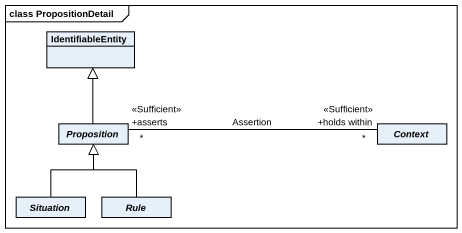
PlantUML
@startuml
mainframe class PropositionDetail
hide circle
hide empty members
class IdentifiableEntity
abstract class Proposition
abstract class Context
abstract class Situation
abstract class Rule
Proposition -up-|> IdentifiableEntity
Context "+holds within\n<<Sufficient>>\n*" -left- "+asserts\n<<Sufficient>>\n*" Proposition : Assertion
Situation -up-|> Proposition
Rule -up-|> Proposition
@enduml
